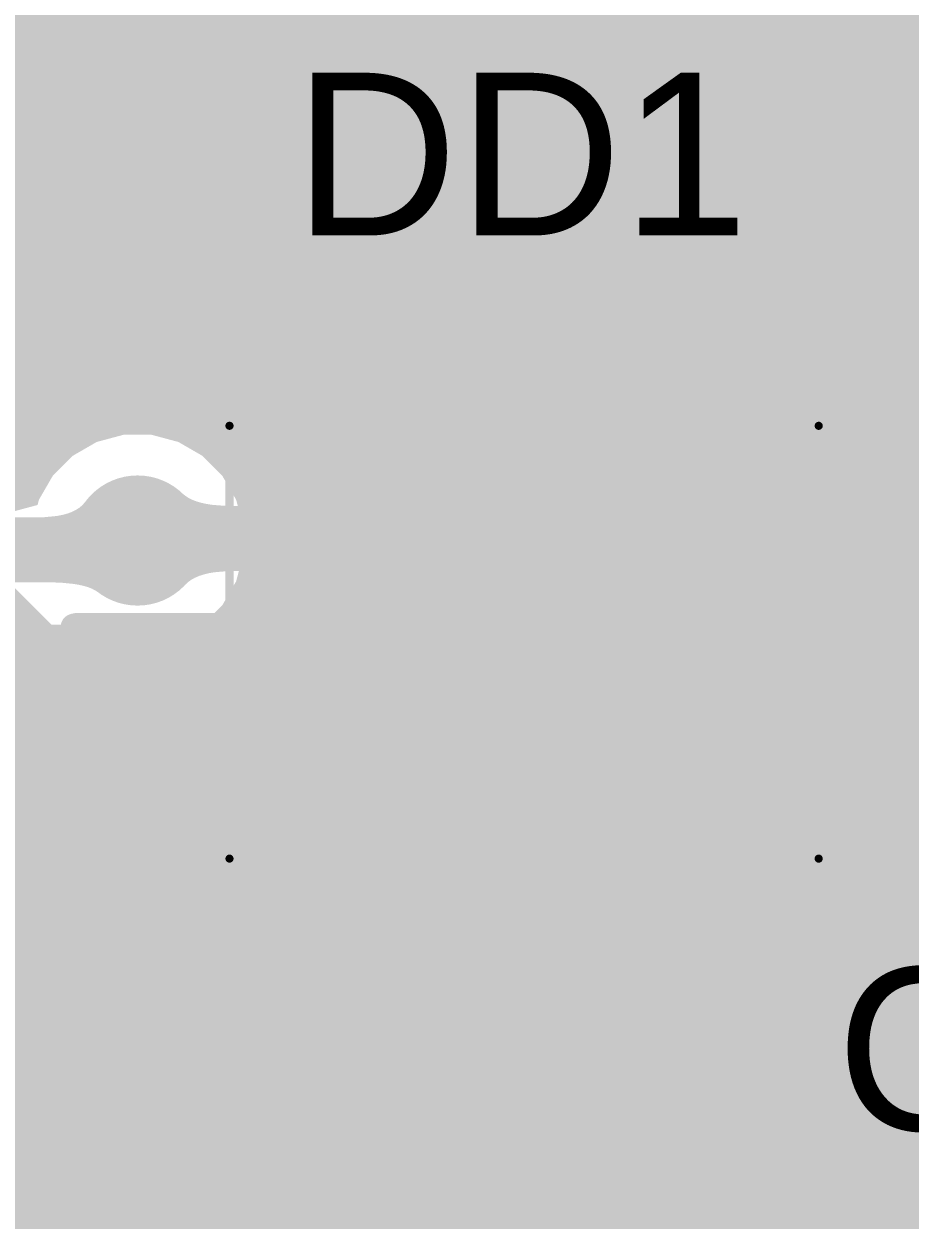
# Model space of a CAD drawing. Header units: inches. Extents: x -27.1 to 26.6, y -26.6 to 26.6.
# Drawn here: x 11.93 to 17.37, y -8.05 to -0.7 of the extents above; entities that cross this region are included whole.
import ezdxf

# ---------------------------------------------------------------- set-up
doc = ezdxf.new("R2010")
doc.units = ezdxf.units.IN
for name, color, linetype in [('Assembly Notes', 76, 'Continuous'), ('Bottom 3D Body', 56, 'Continuous'), ('Bottom Courtyard', 56, 'Continuous'), ('Bottom Layer', 5, 'Continuous'), ('Bottom Overlay', 54, 'Continuous'), ('Mechanical 13', 56, 'Continuous'), ('Mechanical 15', 56, 'Continuous'), ('Mechanical 4', 56, 'Continuous'), ('Top Layer', 1, 'Continuous'), ('Top Overlay', 2, 'Continuous'), ('Top Paste', 8, 'Continuous'), ('Top Solder', 216, 'Continuous'), ('Via Holes', 16, 'Continuous')]:
    doc.layers.add(name, color=color, linetype=linetype)
doc.styles.add('Arial', font='', dxfattribs={"height": 0.2})
doc.styles.add('GOST type B', font='', dxfattribs={"height": 0.2})
doc.styles.get('Arial').set_extended_font_data('Arial')
doc.styles.get('GOST type B').set_extended_font_data('GOST type B')

# ---------------------------------------------------------------- blocks, each defined once
blk = doc.blocks.new('42_103________B_6')
at = {"layer": 'Bottom 3D Body'}
blk.add_lwpolyline([(21.25, 0, 0.15, 0.15, 1), (-21.25, 0, 0.15, 0.15, 1)], format="xyseb", close=True, dxfattribs=at)
at = {"layer": 'Bottom Courtyard'}
blk.add_lwpolyline([(21.25, 0, 0.2, 0.2, 1), (-21.25, 0, 0.2, 0.2, 1)], format="xyseb", close=True, dxfattribs=at)
at = {"layer": 'Bottom Overlay'}
blk.add_lwpolyline([(19.259, -8.9806, 0.2, 0.2, -2.037316), (3.8452, 20.8992, 0.2, 0.2, 0)], format="xyseb", dxfattribs=at)
blk = doc.blocks.new('0603R_13')
at = {"layer": 'Top Layer'}
for points in [[(-1.05, -0.475), (-1.05, 0.475), (-0.25, 0.475), (-0.25, -0.475)], [(0.25, -0.475), (0.25, 0.475), (1.05, 0.475), (1.05, -0.475)]]:
    blk.add_hatch(color=1, dxfattribs=at).paths.add_polyline_path(points)
at = {"layer": 'Top Paste'}
for points in [[(-1.05, -0.475), (-1.05, 0.475), (-0.25, 0.475), (-0.25, -0.475)], [(0.25, -0.475), (0.25, 0.475), (1.05, 0.475), (1.05, -0.475)]]:
    blk.add_hatch(color=8, dxfattribs=at).paths.add_polyline_path(points)
at = {"layer": 'Top Solder'}
for points in [[(-1.1516, -0.5766), (-1.1516, 0.5766), (-0.1484, 0.5766), (-0.1484, -0.5766)], [(0.1484, -0.5766), (0.1484, 0.5766), (1.1516, 0.5766), (1.1516, -0.5766)]]:
    blk.add_hatch(color=216, dxfattribs=at).paths.add_polyline_path(points)
at = {"layer": 'Assembly Notes'}
for points in [[(-0.85, -0.475, 0.25, 0.25, 0), (-0.85, 0.475, 0.25, 0.25, 0)], [(0.85, 0.475, 0.25, 0.25, 0), (-0.85, 0.475, 0.25, 0.25, 0)], [(0.85, -0.475, 0.25, 0.25, 0), (0.85, 0.475, 0.25, 0.25, 0)], [(0.85, -0.475, 0.25, 0.25, 0), (-0.85, -0.475, 0.25, 0.25, 0)]]:
    blk.add_lwpolyline(points, format="xyseb", dxfattribs=at)
for points in [[(-0.9125, 0.475, 0.125, 0.125, 1), (-0.7875, 0.475, 0.125, 0.125, 1)], [(-0.9125, 0.475, 0.125, 0.125, 1), (-0.7875, 0.475, 0.125, 0.125, 1)], [(0.7875, 0.475, 0.125, 0.125, 1), (0.9125, 0.475, 0.125, 0.125, 1)], [(0.7875, 0.475, 0.125, 0.125, 1), (0.9125, 0.475, 0.125, 0.125, 1)], [(-0.9125, -0.475, 0.125, 0.125, 1), (-0.7875, -0.475, 0.125, 0.125, 1)], [(-0.9125, -0.475, 0.125, 0.125, 1), (-0.7875, -0.475, 0.125, 0.125, 1)], [(0.7875, -0.475, 0.125, 0.125, 1), (0.9125, -0.475, 0.125, 0.125, 1)], [(0.7875, -0.475, 0.125, 0.125, 1), (0.9125, -0.475, 0.125, 0.125, 1)]]:
    blk.add_lwpolyline(points, format="xyseb", close=True, dxfattribs=at)
at = {"layer": 'Top Overlay'}
for points in [[(-1.3, -0.75, 0.2, 0.2, 0), (-1.3, 0.75, 0.2, 0.2, 0)], [(1.3, 0.75, 0.2, 0.2, 0), (-1.3, 0.75, 0.2, 0.2, 0)], [(1.3, -0.75, 0.2, 0.2, 0), (1.3, 0.75, 0.2, 0.2, 0)], [(1.3, -0.75, 0.2, 0.2, 0), (-1.3, -0.75, 0.2, 0.2, 0)]]:
    blk.add_lwpolyline(points, format="xyseb", dxfattribs=at)
for points in [[(-1.35, 0.75, 0.1, 0.1, 1), (-1.25, 0.75, 0.1, 0.1, 1)], [(-1.35, 0.75, 0.1, 0.1, 1), (-1.25, 0.75, 0.1, 0.1, 1)], [(1.25, 0.75, 0.1, 0.1, 1), (1.35, 0.75, 0.1, 0.1, 1)], [(1.25, 0.75, 0.1, 0.1, 1), (1.35, 0.75, 0.1, 0.1, 1)], [(-1.35, -0.75, 0.1, 0.1, 1), (-1.25, -0.75, 0.1, 0.1, 1)], [(-1.35, -0.75, 0.1, 0.1, 1), (-1.25, -0.75, 0.1, 0.1, 1)], [(1.25, -0.75, 0.1, 0.1, 1), (1.35, -0.75, 0.1, 0.1, 1)], [(1.25, -0.75, 0.1, 0.1, 1), (1.35, -0.75, 0.1, 0.1, 1)]]:
    blk.add_lwpolyline(points, format="xyseb", close=True, dxfattribs=at)
at = {"layer": 'Assembly Notes', "style": 'GOST type B'}
blk.add_text('R2', height=2.15, dxfattribs=at).set_placement((-2.4, 1.4))
blk = doc.blocks.new('SC_70_5_18')
at = {"layer": 'Top Layer'}
h = blk.add_hatch(color=1, dxfattribs=at)
edge = h.paths.add_edge_path()
edge.add_arc((-1.505, 0.8), 0.05, 90, 180)
edge.add_line((-1.555, 0.8), (-1.555, 0.5))
edge.add_arc((-1.505, 0.5), 0.05, 180, 270)
edge.add_line((-1.505, 0.45), (-0.415, 0.45))
edge.add_arc((-0.415, 0.5), 0.05, 270, 360)
edge.add_line((-0.365, 0.5), (-0.365, 0.8))
edge.add_arc((-0.415, 0.8), 0.05, 0, 90)
edge.add_line((-0.415, 0.85), (-1.505, 0.85))
h = blk.add_hatch(color=1, dxfattribs=at)
edge = h.paths.add_edge_path()
edge.add_arc((0.415, 0.8), 0.05, 90, 180)
edge.add_line((0.365, 0.8), (0.365, 0.5))
edge.add_arc((0.415, 0.5), 0.05, 180, 270)
edge.add_line((0.415, 0.45), (1.505, 0.45))
edge.add_arc((1.505, 0.5), 0.05, 270, 360)
edge.add_line((1.555, 0.5), (1.555, 0.8))
edge.add_arc((1.505, 0.8), 0.05, 0, 90)
edge.add_line((1.505, 0.85), (0.415, 0.85))
h = blk.add_hatch(color=1, dxfattribs=at)
edge = h.paths.add_edge_path()
edge.add_arc((-1.505, 0.15), 0.05, 90, 180)
edge.add_line((-1.555, 0.15), (-1.555, -0.15))
edge.add_arc((-1.505, -0.15), 0.05, 180, 270)
edge.add_line((-1.505, -0.2), (-0.415, -0.2))
edge.add_arc((-0.415, -0.15), 0.05, 270, 360)
edge.add_line((-0.365, -0.15), (-0.365, 0.15))
edge.add_arc((-0.415, 0.15), 0.05, 0, 90)
edge.add_line((-0.415, 0.2), (-1.505, 0.2))
h = blk.add_hatch(color=1, dxfattribs=at)
edge = h.paths.add_edge_path()
edge.add_arc((-1.505, -0.5), 0.05, 90, 180)
edge.add_line((-1.555, -0.5), (-1.555, -0.8))
edge.add_arc((-1.505, -0.8), 0.05, 180, 270)
edge.add_line((-1.505, -0.85), (-0.415, -0.85))
edge.add_arc((-0.415, -0.8), 0.05, 270, 360)
edge.add_line((-0.365, -0.8), (-0.365, -0.5))
edge.add_arc((-0.415, -0.5), 0.05, 0, 90)
edge.add_line((-0.415, -0.45), (-1.505, -0.45))
h = blk.add_hatch(color=1, dxfattribs=at)
edge = h.paths.add_edge_path()
edge.add_arc((0.415, -0.5), 0.05, 90, 180)
edge.add_line((0.365, -0.5), (0.365, -0.8))
edge.add_arc((0.415, -0.8), 0.05, 180, 270)
edge.add_line((0.415, -0.85), (1.505, -0.85))
edge.add_arc((1.505, -0.8), 0.05, 270, 360)
edge.add_line((1.555, -0.8), (1.555, -0.5))
edge.add_arc((1.505, -0.5), 0.05, 0, 90)
edge.add_line((1.505, -0.45), (0.415, -0.45))
at = {"layer": 'Top Paste'}
h = blk.add_hatch(color=8, dxfattribs=at)
edge = h.paths.add_edge_path()
edge.add_arc((-1.505, 0.8), 0.05, 90, 180)
edge.add_line((-1.555, 0.8), (-1.555, 0.5))
edge.add_arc((-1.505, 0.5), 0.05, 180, 270)
edge.add_line((-1.505, 0.45), (-0.415, 0.45))
edge.add_arc((-0.415, 0.5), 0.05, 270, 360)
edge.add_line((-0.365, 0.5), (-0.365, 0.8))
edge.add_arc((-0.415, 0.8), 0.05, 0, 90)
edge.add_line((-0.415, 0.85), (-1.505, 0.85))
h = blk.add_hatch(color=8, dxfattribs=at)
edge = h.paths.add_edge_path()
edge.add_arc((0.415, 0.8), 0.05, 90, 180)
edge.add_line((0.365, 0.8), (0.365, 0.5))
edge.add_arc((0.415, 0.5), 0.05, 180, 270)
edge.add_line((0.415, 0.45), (1.505, 0.45))
edge.add_arc((1.505, 0.5), 0.05, 270, 360)
edge.add_line((1.555, 0.5), (1.555, 0.8))
edge.add_arc((1.505, 0.8), 0.05, 0, 90)
edge.add_line((1.505, 0.85), (0.415, 0.85))
h = blk.add_hatch(color=8, dxfattribs=at)
edge = h.paths.add_edge_path()
edge.add_arc((-1.505, 0.15), 0.05, 90, 180)
edge.add_line((-1.555, 0.15), (-1.555, -0.15))
edge.add_arc((-1.505, -0.15), 0.05, 180, 270)
edge.add_line((-1.505, -0.2), (-0.415, -0.2))
edge.add_arc((-0.415, -0.15), 0.05, 270, 360)
edge.add_line((-0.365, -0.15), (-0.365, 0.15))
edge.add_arc((-0.415, 0.15), 0.05, 0, 90)
edge.add_line((-0.415, 0.2), (-1.505, 0.2))
h = blk.add_hatch(color=8, dxfattribs=at)
edge = h.paths.add_edge_path()
edge.add_arc((-1.505, -0.5), 0.05, 90, 180)
edge.add_line((-1.555, -0.5), (-1.555, -0.8))
edge.add_arc((-1.505, -0.8), 0.05, 180, 270)
edge.add_line((-1.505, -0.85), (-0.415, -0.85))
edge.add_arc((-0.415, -0.8), 0.05, 270, 360)
edge.add_line((-0.365, -0.8), (-0.365, -0.5))
edge.add_arc((-0.415, -0.5), 0.05, 0, 90)
edge.add_line((-0.415, -0.45), (-1.505, -0.45))
h = blk.add_hatch(color=8, dxfattribs=at)
edge = h.paths.add_edge_path()
edge.add_arc((0.415, -0.5), 0.05, 90, 180)
edge.add_line((0.365, -0.5), (0.365, -0.8))
edge.add_arc((0.415, -0.8), 0.05, 180, 270)
edge.add_line((0.415, -0.85), (1.505, -0.85))
edge.add_arc((1.505, -0.8), 0.05, 270, 360)
edge.add_line((1.555, -0.8), (1.555, -0.5))
edge.add_arc((1.505, -0.5), 0.05, 0, 90)
edge.add_line((1.505, -0.45), (0.415, -0.45))
at = {"layer": 'Mechanical 13'}
for points in [[(0.625, 1, 0.127, 0.127, 0), (-0.625, 1, 0.127, 0.127, 0)], [(-0.625, 1, 0.127, 0.127, 0), (-0.625, -1, 0.127, 0.127, 0)], [(0.625, 1, 0.127, 0.127, 0), (0.625, -1, 0.127, 0.127, 0)], [(0.625, -1, 0.127, 0.127, 0), (-0.625, -1, 0.127, 0.127, 0)]]:
    blk.add_lwpolyline(points, format="xyseb", dxfattribs=at)
for points in [[(-0.6568, 1, 0.0635, 0.0635, 1), (-0.5933, 1, 0.0635, 0.0635, 1)], [(-0.6568, 1, 0.0635, 0.0635, 1), (-0.5933, 1, 0.0635, 0.0635, 1)], [(0.5933, 1, 0.0635, 0.0635, 1), (0.6568, 1, 0.0635, 0.0635, 1)], [(0.5933, 1, 0.0635, 0.0635, 1), (0.6568, 1, 0.0635, 0.0635, 1)], [(-2, 0.65, 0.2, 0.2, 1), (-2.2, 0.65, 0.2, 0.2, 1)], [(-2.25, 0.65, 0.1, 0.1, 1), (-2.15, 0.65, 0.1, 0.1, 1)], [(-2.05, 0.65, 0.1, 0.1, 1), (-1.95, 0.65, 0.1, 0.1, 1)], [(-0.6568, -1, 0.0635, 0.0635, 1), (-0.5933, -1, 0.0635, 0.0635, 1)], [(-0.6568, -1, 0.0635, 0.0635, 1), (-0.5933, -1, 0.0635, 0.0635, 1)], [(0.5933, -1, 0.0635, 0.0635, 1), (0.6568, -1, 0.0635, 0.0635, 1)], [(0.5933, -1, 0.0635, 0.0635, 1), (0.6568, -1, 0.0635, 0.0635, 1)]]:
    blk.add_lwpolyline(points, format="xyseb", close=True, dxfattribs=at)
at = {"layer": 'Mechanical 15'}
for points in [[(1.81, 1.33, 0.05, 0.05, 0), (-1.81, 1.33, 0.05, 0.05, 0)], [(-1.81, 1.33, 0.05, 0.05, 0), (-1.81, -1.33, 0.05, 0.05, 0)], [(1.81, 1.33, 0.05, 0.05, 0), (1.81, -1.33, 0.05, 0.05, 0)], [(1.81, -1.33, 0.05, 0.05, 0), (-1.81, -1.33, 0.05, 0.05, 0)]]:
    blk.add_lwpolyline(points, format="xyseb", dxfattribs=at)
for points in [[(-1.8225, 1.33, 0.025, 0.025, 1), (-1.7975, 1.33, 0.025, 0.025, 1)], [(-1.8225, 1.33, 0.025, 0.025, 1), (-1.7975, 1.33, 0.025, 0.025, 1)], [(1.7975, 1.33, 0.025, 0.025, 1), (1.8225, 1.33, 0.025, 0.025, 1)], [(1.7975, 1.33, 0.025, 0.025, 1), (1.8225, 1.33, 0.025, 0.025, 1)], [(-1.8225, -1.33, 0.025, 0.025, 1), (-1.7975, -1.33, 0.025, 0.025, 1)], [(-1.8225, -1.33, 0.025, 0.025, 1), (-1.7975, -1.33, 0.025, 0.025, 1)], [(1.7975, -1.33, 0.025, 0.025, 1), (1.8225, -1.33, 0.025, 0.025, 1)], [(1.7975, -1.33, 0.025, 0.025, 1), (1.8225, -1.33, 0.025, 0.025, 1)]]:
    blk.add_lwpolyline(points, format="xyseb", close=True, dxfattribs=at)
at = {"layer": 'Top Overlay'}
for points in [[(0.625, 1.17, 0.15, 0.15, 0), (-0.625, 1.17, 0.15, 0.15, 0)], [(0.625, -1.17, 0.15, 0.15, 0), (-0.625, -1.17, 0.15, 0.15, 0)]]:
    blk.add_lwpolyline(points, format="xyseb", dxfattribs=at)
for points in [[(-0.6625, 1.17, 0.075, 0.075, 1), (-0.5875, 1.17, 0.075, 0.075, 1)], [(0.5875, 1.17, 0.075, 0.075, 1), (0.6625, 1.17, 0.075, 0.075, 1)], [(-2, 0.65, 0.2, 0.2, 1), (-2.2, 0.65, 0.2, 0.2, 1)], [(-2.25, 0.65, 0.1, 0.1, 1), (-2.15, 0.65, 0.1, 0.1, 1)], [(-2.05, 0.65, 0.1, 0.1, 1), (-1.95, 0.65, 0.1, 0.1, 1)], [(-0.6625, -1.17, 0.075, 0.075, 1), (-0.5875, -1.17, 0.075, 0.075, 1)], [(0.5875, -1.17, 0.075, 0.075, 1), (0.6625, -1.17, 0.075, 0.075, 1)]]:
    blk.add_lwpolyline(points, format="xyseb", close=True, dxfattribs=at)
blk = doc.blocks.new('0603C_21')
at = {"layer": 'Top Layer'}
for points in [[(-1.25, -0.525), (-1.25, 0.525), (-0.35, 0.525), (-0.35, -0.525)], [(0.35, -0.525), (0.35, 0.525), (1.25, 0.525), (1.25, -0.525)]]:
    blk.add_hatch(color=1, dxfattribs=at).paths.add_polyline_path(points)
at = {"layer": 'Top Paste'}
for points in [[(-1.25, -0.525), (-1.25, 0.525), (-0.35, 0.525), (-0.35, -0.525)], [(0.35, -0.525), (0.35, 0.525), (1.25, 0.525), (1.25, -0.525)]]:
    blk.add_hatch(color=8, dxfattribs=at).paths.add_polyline_path(points)
at = {"layer": 'Top Solder'}
for points in [[(-1.3516, -0.6266), (-1.3516, 0.6266), (-0.2484, 0.6266), (-0.2484, -0.6266)], [(0.2484, -0.6266), (0.2484, 0.6266), (1.3516, 0.6266), (1.3516, -0.6266)]]:
    blk.add_hatch(color=216, dxfattribs=at).paths.add_polyline_path(points)
at = {"layer": 'Top Overlay'}
for points in [[(1.5, 0.775, 0.2, 0.2, 0), (-1.5, 0.775, 0.2, 0.2, 0)], [(-1.5, 0.775, 0.2, 0.2, 0), (-1.5, -0.775, 0.2, 0.2, 0)], [(1.5, 0.775, 0.2, 0.2, 0), (1.5, -0.775, 0.2, 0.2, 0)], [(1.5, -0.775, 0.2, 0.2, 0), (-1.5, -0.775, 0.2, 0.2, 0)]]:
    blk.add_lwpolyline(points, format="xyseb", dxfattribs=at)
for points in [[(-1.55, 0.775, 0.1, 0.1, 1), (-1.45, 0.775, 0.1, 0.1, 1)], [(-1.55, 0.775, 0.1, 0.1, 1), (-1.45, 0.775, 0.1, 0.1, 1)], [(1.45, 0.775, 0.1, 0.1, 1), (1.55, 0.775, 0.1, 0.1, 1)], [(1.45, 0.775, 0.1, 0.1, 1), (1.55, 0.775, 0.1, 0.1, 1)], [(-1.55, -0.775, 0.1, 0.1, 1), (-1.45, -0.775, 0.1, 0.1, 1)], [(-1.55, -0.775, 0.1, 0.1, 1), (-1.45, -0.775, 0.1, 0.1, 1)], [(1.45, -0.775, 0.1, 0.1, 1), (1.55, -0.775, 0.1, 0.1, 1)], [(1.45, -0.775, 0.1, 0.1, 1), (1.55, -0.775, 0.1, 0.1, 1)]]:
    blk.add_lwpolyline(points, format="xyseb", close=True, dxfattribs=at)

msp = doc.modelspace()

# ---------------------------------------------------------------- hatches: boundary and pattern name
at = {"layer": 'Bottom Layer'}
h = msp.add_hatch(color=5, dxfattribs=at)
h.paths.add_polyline_path([(15.5032, 21.4903), (15.5933, 21.4266), (16.224, 20.9676), (17.4292, 19.977), (18.5741, 18.9172), (19.6547, 17.7919), (20.6672, 16.6049), (21.6082, 15.3605), (22.4743, 14.0629), (23.2626, 12.7165), (23.9703, 11.3262), (24.595, 9.8966), (25.1345, 8.4327), (25.587, 6.9397), (25.9509, 5.4226), (26.2249, 3.8867), (26.4081, 2.3374), (26.4998, 0.7799), (26.4998, -0.0001), (26.4998, -0.7296), (26.4196, -2.1864), (26.2593, -3.6365), (26.0195, -5.0756), (25.7009, -6.4994), (25.3045, -7.9034), (24.8314, -9.2836), (24.2831, -10.6356), (23.6612, -11.9554), (22.9677, -13.2389), (22.2046, -14.4824), (21.3743, -15.6821), (20.4792, -16.8342), (19.5221, -17.9353), (18.5059, -18.9821), (17.4336, -19.9714), (16.3085, -20.9003), (15.134, -21.7658), (13.9136, -22.5654), (12.6512, -23.2966), (11.3504, -23.9573), (10.0152, -24.5455), (8.6497, -25.0592), (7.258, -25.4971), (6.5512, -25.6774), (6.4694, -25.6992), (6.3001, -25.7046), (6.1341, -25.6714), (5.9799, -25.6014), (5.8456, -25.4983), (5.7383, -25.3673), (5.6634, -25.2154), (5.625, -25.0505), (5.625, -24.9659), (5.625, -24.9658), (5.625, -20.7632), (5.625, -20.5662), (5.6636, -20.174), (5.7405, -19.7875), (5.8549, -19.4105), (6.0057, -19.0464), (6.1914, -18.6989), (6.4103, -18.3712), (6.6603, -18.0666), (6.7996, -17.9273), (6.7996, -17.9273), (7.8024, -16.9246), (7.9368, -16.7762), (8.1591, -16.4437), (8.3121, -16.0741), (8.3902, -15.6818), (8.4, -15.4818), (8.4, -15.4818), (8.4, -14.5225), (8.3899, -14.316), (8.3093, -13.911), (8.1513, -13.5295), (7.9219, -13.1862), (7.7831, -13.0331), (7.7831, -13.0331), (6.5993, -11.8493), (6.4837, -11.7337), (6.2764, -11.4811), (6.0948, -11.2093), (5.9407, -10.9211), (5.8157, -10.6192), (5.7208, -10.3064), (5.657, -9.9858), (5.625, -9.6606), (5.625, -9.4972), (5.625, -9.4972), (5.625, 8.775), (5.6255, 8.9595), (5.6586, 9.3269), (5.7233, 9.6902), (5.8194, 10.0464), (5.9459, 10.393), (6.102, 10.7273), (6.2866, 11.0467), (6.4981, 11.349), (6.6166, 11.4904), (6.6166, 11.4904), (14.8066, 21.3234), (14.8772, 21.4081), (15.0704, 21.5145), (15.2891, 21.5432)])
h.paths.add_polyline_path([(23.1646, 2.52), (22.8354, 2.52), (22.5175, 2.4348), (22.2325, 2.2702), (21.9998, 2.0375), (21.8352, 1.7525), (21.75, 1.4346), (21.75, 1.1054), (21.8352, 0.7875), (21.9998, 0.5025), (22.2325, 0.2698), (22.5175, 0.1052), (22.8354, 0.02), (23.1646, 0.02), (23.4825, 0.1052), (23.7675, 0.2698), (24.0002, 0.5025), (24.1648, 0.7875), (24.25, 1.1054), (24.25, 1.4346), (24.1648, 1.7525), (24.0002, 2.0375), (23.7675, 2.2702), (23.4825, 2.4348)], flags=0)
h.paths.add_polyline_path([(12.7106, -3.225), (12.5394, -3.225), (12.3741, -3.2693), (12.2259, -3.3549), (12.1137, -3.4671), (12.1065, -3.4691), (12.0941, -3.4715), (12.0724, -3.4736), (11.6426, -3.4736), (11.467, -3.5085), (11.3182, -3.608), (10.8113, -4.1148), (10.8034, -4.1212), (10.7873, -4.1328), (10.7747, -4.1407), (10.7662, -4.1452), (10.7656, -4.1455), (10.7639, -4.1456), (10.7469, -4.15), (10.6894, -4.15), (10.5241, -4.1943), (10.3759, -4.2799), (10.2549, -4.4009), (10.1693, -4.5491), (10.125, -4.7144), (10.125, -4.8856), (10.1693, -5.0509), (10.2549, -5.1991), (10.3759, -5.3201), (10.5241, -5.4057), (10.6894, -5.45), (10.8606, -5.45), (11.0259, -5.4057), (11.1741, -5.3201), (11.2951, -5.1991), (11.3807, -5.0509), (11.425, -4.8856), (11.425, -4.8281), (11.4294, -4.8111), (11.4295, -4.8094), (11.4298, -4.8088), (11.4343, -4.8003), (11.4422, -4.7877), (11.452, -4.7741), (11.4644, -4.7594), (11.8326, -4.3912), (12.1646, -4.3912), (12.2006, -4.3948), (12.2165, -4.3976), (12.23, -4.4007), (12.238, -4.4031), (12.2415, -4.4054), (12.2494, -4.4087), (12.3741, -4.4807), (12.5394, -4.525), (12.7106, -4.525), (12.8759, -4.4807), (13.0241, -4.3951), (13.1451, -4.2741), (13.2307, -4.1259), (13.275, -3.9606), (13.275, -3.7894), (13.2307, -3.6241), (13.1451, -3.4759), (13.0241, -3.3549), (12.8759, -3.2693)], flags=0)
h.paths.add_polyline_path([(21.2159, -7.962), (20.4976, -9.9353), (22.471, -10.6536), (23.1892, -8.6802)], flags=0)
h = msp.add_hatch(color=5, dxfattribs=at)
edge = h.paths.add_edge_path()
edge.add_arc((16.5, -3), 0.4, 0, 360)
h = msp.add_hatch(color=5, dxfattribs=at)
edge = h.paths.add_edge_path()
edge.add_arc((12.625, -3.875), 0.4, 0, 360)
msp.add_hatch(color=5, dxfattribs=at).paths.add_polyline_path([(12.0113, -3.7324), (12.0542, -3.7315), (12.1309, -3.724), (12.1646, -3.7174), (12.1952, -3.709), (12.2228, -3.6987), (12.2472, -3.6866), (12.2686, -3.6726), (12.2869, -3.6567), (12.3021, -3.6389), (12.3825, -4.1931), (12.3651, -4.1816), (12.3449, -4.1712), (12.3217, -4.1621), (12.2957, -4.1543), (12.2668, -4.1476), (12.235, -4.1421), (12.1627, -4.1348), (12.1222, -4.133), (12.0788, -4.1324)])
h = msp.add_hatch(color=5, dxfattribs=at)
edge = h.paths.add_edge_path()
edge.add_arc((15.1478, -5.7466), 0.4, 0, 360)
h = msp.add_hatch(color=5, dxfattribs=at)
edge = h.paths.add_edge_path()
edge.add_arc((16.0866, -5.7724), 0.4, 0, 360)
at = {"layer": 'Top Layer'}
h = msp.add_hatch(color=1, dxfattribs=at)
h.paths.add_polyline_path([(15.5036, 21.4902), (15.5936, 21.4264), (15.5936, 21.4264), (16.2243, 20.9674), (17.4295, 19.9767), (18.5744, 18.9169), (19.6549, 17.7916), (20.6674, 16.6047), (21.6083, 15.3603), (22.4744, 14.0627), (23.2627, 12.7164), (23.9704, 11.326), (24.595, 9.8964), (25.1346, 8.4326), (25.587, 6.9396), (25.9509, 5.4225), (26.2249, 3.8866), (26.4081, 2.3373), (26.4998, 0.7799), (26.4998, -0.0001), (26.4998, -0.0001), (26.4998, -0.7298), (26.4195, -2.1869), (26.2592, -3.6374), (26.0193, -5.0769), (25.7005, -6.501), (25.3039, -7.9054), (24.8305, -9.2859), (24.2819, -10.6382), (23.6598, -11.9583), (22.9659, -13.2421), (22.2024, -14.4858), (21.3717, -15.6857), (20.4761, -16.8379), (19.5185, -17.9392), (18.5018, -18.9861), (17.429, -19.9754), (16.3034, -20.9042), (15.1284, -21.7697), (13.9075, -22.5692), (12.6445, -23.3003), (11.3432, -23.9608), (10.0075, -24.5486), (8.6414, -25.0621), (7.2492, -25.4996), (6.5421, -25.6798), (6.4607, -25.7005), (6.2926, -25.7042), (6.1281, -25.6699), (5.9755, -25.5993), (5.8428, -25.4962), (5.7368, -25.3657), (5.6629, -25.2148), (5.625, -25.051), (5.625, -24.967), (5.625, -20.7571), (5.625, -20.5608), (5.6635, -20.1701), (5.7401, -19.785), (5.854, -19.4093), (6.0043, -19.0466), (6.1894, -18.7004), (6.4075, -18.3739), (6.6565, -18.0705), (6.7953, -17.9317), (6.7954, -17.9316), (7.7804, -16.9466), (7.9198, -16.7928), (8.1502, -16.448), (8.3089, -16.0648), (8.3898, -15.6581), (8.3999, -15.4508), (8.4, -15.4507), (8.4, -14.5371), (8.3897, -14.3272), (8.3078, -13.9154), (8.1471, -13.5275), (7.9138, -13.1785), (7.7727, -13.0228), (7.7727, -13.0227), (7.7727, -13.0227), (6.4423, -11.6923), (6.245, -11.4519), (6.0722, -11.1932), (5.9255, -10.9189), (5.8065, -10.6315), (5.7162, -10.3338), (5.6555, -10.0287), (5.625, -9.7192), (5.625, -9.5636), (5.625, 8.775), (5.6255, 8.9595), (5.6586, 9.3269), (5.7234, 9.6901), (5.8194, 10.0464), (5.9459, 10.3929), (6.1021, 10.7272), (6.2866, 11.0467), (6.4981, 11.349), (6.6166, 11.4904), (6.6166, 11.4904), (14.8068, 21.3237), (14.8774, 21.4084), (15.0707, 21.5148), (15.2895, 21.5434)])
h.paths.add_polyline_path([(8.65, 8.375), (6, 8.375), (6, 4.625), (6.7903, 4.625), (6.7929, 4.6187), (6.8031, 4.5807), (6.8119, 4.5271), (6.8152, 4.4898), (6.8152, 4.25), (6.854, 4.0549), (6.9645, 3.8895), (8.1902, 2.6638), (8.1902, 2.1436), (8.1884, 2.1174), (8.1808, 2.0601), (8.1734, 2.025), (8, 2.025), (8, 1.7812), (7.9982, 1.772), (8, 1.7627), (8, 0.7373), (7.9982, 0.728), (8, 0.7188), (8, 0.475), (8.1734, 0.475), (8.18, 0.444), (8.1902, 0.3403), (8.1902, -1.35), (8.229, -1.5451), (8.3395, -1.7105), (10.5968, -3.9678), (10.537, -4.1908), (10.5241, -4.1943), (10.3759, -4.2799), (10.2549, -4.4009), (10.1693, -4.5491), (10.125, -4.7144), (10.125, -4.8856), (10.1557, -5), (10.1323, -5.0445), (10.025, -5.2), (10.025, -5.2), (10.025, -5.2), (10.025, -6.3), (10.025, -6.5), (10.025, -6.7), (10.025, -7.0407), (10.0233, -7.048), (10.025, -7.0584), (10.025, -7.2001), (10.0048, -7.2289), (9.9057, -7.3454), (9.1555, -8.0957), (8.4086, -8.0957), (8.3812, -8.0933), (8.3407, -8.0868), (8.3379, -8.0861), (8.329, -8.0411), (8.2488, -7.9212), (8.1289, -7.841), (7.9875, -7.8129), (7.1125, -7.8129), (6.9711, -7.841), (6.8512, -7.9212), (6.771, -8.0411), (6.7429, -8.1825), (6.7429, -8.8575), (6.771, -8.9989), (6.8512, -9.1188), (6.9711, -9.199), (7.1125, -9.2271), (7.9875, -9.2271), (8.1289, -9.199), (8.1899, -9.1582), (8.1951, -9.1564), (8.2028, -9.1496), (8.2488, -9.1188), (8.2654, -9.0941), (8.2695, -9.0904), (8.2864, -9.0682), (8.2948, -9.0595), (8.3049, -9.0514), (8.3177, -9.0433), (8.3345, -9.0351), (8.3562, -9.0273), (8.3833, -9.0202), (8.4161, -9.0146), (8.4293, -9.0133), (9.3455, -9.0133), (9.5211, -8.9784), (9.6699, -8.8789), (10.5142, -8.0347), (10.6664, -7.9008), (10.7346, -7.849), (10.7923, -7.811), (10.8129, -7.8), (10.8967, -7.8), (10.9013, -7.8012), (10.911, -7.8), (11.475, -7.8), (11.475, -6.7), (11.475, -6.5), (11.475, -6.3), (11.475, -5.2), (11.475, -5.2), (11.4636, -5.1717), (11.4817, -5.1355), (11.7249, -5.0959), (12.1395, -5.5105), (12.3049, -5.621), (12.5, -5.6598), (13.6802, -5.6598), (13.6869, -5.7006), (13.6902, -5.7382), (13.6902, -6.1064), (13.6884, -6.1326), (13.6809, -6.1899), (13.6734, -6.225), (13.5, -6.225), (13.5, -6.4688), (13.4982, -6.478), (13.5, -6.4873), (13.5, -7.775), (13.9002, -7.775), (13.929, -7.9201), (14.0395, -8.0855), (14.756, -8.802), (14.8402, -8.8926), (14.8997, -8.967), (14.9449, -9.032), (14.95, -9.0409), (14.95, -9.2259), (14.9482, -9.2352), (14.95, -9.2444), (14.95, -9.725), (16.05, -9.725), (16.25, -9.725), (16.45, -9.725), (17.55, -9.725), (17.55, -9.4667), (17.5838, -9.4611), (17.6096, -9.4588), (18.21, -9.4588), (18.3833, -9.6322), (18.5322, -9.7317), (18.7078, -9.7666), (20.3847, -9.7666), (20.4994, -9.9304), (20.4976, -9.9353), (22.471, -10.6536), (23.1892, -8.6802), (21.2159, -7.962), (20.9057, -8.8143), (20.9036, -8.8158), (20.8895, -8.8227), (20.8653, -8.8312), (20.8307, -8.8396), (20.7859, -8.8466), (20.7576, -8.849), (18.8978, -8.849), (18.7244, -8.6756), (18.5756, -8.5761), (18.4, -8.5412), (17.7433, -8.5412), (17.5518, -8.5268), (17.55, -8.5178), (17.55, -8.275), (17.5159, -8.275), (17.5138, -8.2452), (17.5138, -4.7722), (17.4789, -4.5966), (17.3794, -4.4478), (17.1072, -4.1756), (16.9584, -4.0761), (16.7828, -4.0412), (15.96, -4.0412), (15.9452, -4.0441), (15.415, -4.0441), (15.2979, -4.0674), (15.1987, -4.1337), (15.1324, -4.2329), (15.1091, -4.35), (15.1091, -4.65), (15.1324, -4.7671), (15.1987, -4.8663), (15.2979, -4.9326), (15.415, -4.9559), (15.9452, -4.9559), (15.96, -4.9588), (16.5928, -4.9588), (16.5962, -4.9622), (16.5962, -8.0783), (16.421, -8.275), (16.25, -8.275), (15.9195, -8.275), (15.9102, -8.2732), (15.9009, -8.275), (15.7159, -8.275), (15.707, -8.2699), (15.6449, -8.2267), (15.5003, -8.1044), (14.9098, -7.5138), (14.9098, -7.2), (14.9, -7.1507), (14.9, -6.4873), (14.9018, -6.478), (14.9, -6.4688), (14.9, -6.225), (14.7266, -6.225), (14.72, -6.194), (14.7098, -6.0903), (14.7098, -5.7259), (14.7107, -5.7119), (14.7174, -5.6573), (14.7257, -5.6135), (14.7347, -5.5812), (14.7427, -5.561), (14.7436, -5.5594), (14.7439, -5.5592), (14.7703, -5.537), (14.8013, -5.5163), (14.8025, -5.5145), (14.8035, -5.5138), (14.8104, -5.5033), (14.82, -5.4951), (14.8359, -5.4646), (14.8676, -5.4171), (14.8909, -5.3), (14.8909, -5), (14.8676, -4.8829), (14.8013, -4.7837), (14.7021, -4.7174), (14.585, -4.6941), (14.3677, -4.6941), (14.3451, -4.679), (14.15, -4.6402), (12.9996, -4.6402), (12.946, -4.4402), (13.0241, -4.3951), (13.0773, -4.342), (13.0941, -4.3314), (13.0943, -4.3312), (13.1014, -4.329), (13.1149, -4.3257), (13.1305, -4.3231), (13.1506, -4.3213), (14.0275, -4.3213), (14.1051, -4.3059), (14.585, -4.3059), (14.7021, -4.2826), (14.8013, -4.2163), (14.8676, -4.1171), (14.8909, -4), (14.8909, -3.7), (14.8676, -3.5829), (14.8013, -3.4837), (14.7021, -3.4174), (14.585, -3.3941), (14.0548, -3.3941), (14.04, -3.3912), (14.0252, -3.3941), (13.495, -3.3941), (13.4469, -3.4037), (13.1307, -3.4037), (13.1128, -3.4023), (13.0953, -3.3996), (13.0799, -3.3962), (13.0696, -3.3932), (13.0673, -3.3923), (13.0652, -3.3906), (13.0534, -3.3842), (13.0241, -3.3549), (12.8759, -3.2693), (12.7106, -3.225), (12.5394, -3.225), (12.3741, -3.2693), (12.2259, -3.3549), (12.1049, -3.4759), (12.0193, -3.6241), (12.0106, -3.6567), (11.7875, -3.7165), (9.2098, -1.1388), (9.2098, 0.3564), (9.2116, 0.3826), (9.2192, 0.4399), (9.2266, 0.475), (9.4, 0.475), (9.4, 0.7188), (9.4018, 0.728), (9.4, 0.7373), (9.4, 1.7627), (9.4018, 1.772), (9.4, 1.7812), (9.4, 2.025), (9.2266, 2.025), (9.22, 2.056), (9.2098, 2.1597), (9.2098, 2.875), (9.171, 3.0701), (9.0605, 3.2355), (7.871, 4.425), (7.9221, 4.625), (8.65, 4.625), (8.65, 5.9653), (8.6563, 5.9679), (8.6943, 5.9781), (8.7479, 5.9869), (8.7852, 5.9902), (11.7314, 5.9902), (11.7576, 5.9884), (11.8149, 5.9808), (11.85, 5.9734), (11.85, 5.8), (12.0938, 5.8), (12.103, 5.7982), (12.1123, 5.8), (14.5, 5.8), (14.5, 7.2), (12.1123, 7.2), (12.103, 7.2018), (12.0938, 7.2), (11.85, 7.2), (11.85, 7.0266), (11.819, 7.02), (11.7153, 7.0098), (8.7852, 7.0098), (8.7479, 7.0131), (8.6943, 7.0219), (8.6563, 7.0321), (8.65, 7.0347)], flags=0)
h.paths.add_polyline_path([(14.247, 9.5018), (14.2377, 9.5), (11.85, 9.5), (11.85, 8.1), (14.2377, 8.1), (14.247, 8.0982), (14.2562, 8.1), (14.5, 8.1), (14.5, 8.2734), (14.531, 8.28), (14.6347, 8.2902), (15.5417, 8.2902), (15.725, 8.25), (15.725, 8.0062), (15.7232, 7.9969), (15.725, 7.9877), (15.725, 6.85), (17.0127, 6.85), (17.022, 6.8481), (17.0312, 6.85), (17.275, 6.85), (17.275, 7.0234), (17.306, 7.03), (17.4097, 7.0402), (18.3138, 7.0402), (22.4902, 2.8638), (22.4902, 2.7734), (22.4824, 2.7254), (22.4664, 2.6656), (22.443, 2.6028), (22.4117, 2.5369), (22.3719, 2.468), (22.3253, 2.3994), (22.1956, 2.2424), (22.1172, 2.1618), (22.1047, 2.1425), (21.9998, 2.0375), (21.8352, 1.7525), (21.75, 1.4346), (21.75, 1.1054), (21.8352, 0.7875), (21.9998, 0.5025), (22.2325, 0.2698), (22.5175, 0.1052), (22.8354, 0.02), (23.1646, 0.02), (23.4825, 0.1052), (23.7675, 0.2698), (24.0002, 0.5025), (24.1648, 0.7875), (24.25, 1.1054), (24.25, 1.4346), (24.1648, 1.7525), (24.0002, 2.0375), (23.8953, 2.1425), (23.8828, 2.1618), (23.8019, 2.245), (23.7347, 2.3218), (23.6768, 2.3962), (23.6281, 2.468), (23.5883, 2.5369), (23.557, 2.6028), (23.5336, 2.6656), (23.5176, 2.7254), (23.5098, 2.7734), (23.5098, 3.075), (23.471, 3.2701), (23.3605, 3.4355), (18.8855, 7.9105), (18.7201, 8.021), (18.525, 8.0598), (17.3936, 8.0598), (17.3674, 8.0616), (17.3101, 8.0692), (17.275, 8.0766), (17.275, 8.25), (17.0312, 8.25), (17.022, 8.2518), (16.9377, 8.4221), (16.9377, 8.4571), (16.8989, 8.6522), (16.7884, 8.8176), (16.4455, 9.1605), (16.2801, 9.271), (16.085, 9.3098), (14.6186, 9.3098), (14.5924, 9.3116), (14.5351, 9.3192), (14.5, 9.3266), (14.5, 9.5), (14.2562, 9.5)], flags=0)
h = msp.add_hatch(color=1, dxfattribs=at)
edge = h.paths.add_edge_path()
edge.add_arc((16.5, -3), 0.4, 0, 360)
h = msp.add_hatch(color=1, dxfattribs=at)
edge = h.paths.add_edge_path()
edge.add_arc((12.625, -3.875), 0.4, 0, 360)
for points in [[(13.2183, -4.0625), (13.1753, -4.0633), (13.0981, -4.07), (13.0638, -4.0758), (13.0324, -4.0834), (13.004, -4.0925), (12.9785, -4.1034), (12.9558, -4.1159), (12.9361, -4.1301), (12.9193, -4.1459), (12.9018, -3.5862), (12.9191, -3.6007), (12.9393, -3.6137), (12.9624, -3.6251), (12.9883, -3.635), (13.0171, -3.6434), (13.0487, -3.6503), (13.0832, -3.6556), (13.1608, -3.6617), (13.2039, -3.6625)], [(13.95, -5.8508), (13.9475, -5.7547), (13.94, -5.6687), (13.9275, -5.5929), (13.91, -5.5273), (13.8875, -5.4719), (13.86, -5.4267), (13.8275, -5.3917), (13.79, -5.3669), (13.7475, -5.3522), (13.7, -5.3478), (14.6209, -5.3359), (14.5885, -5.3538), (14.5594, -5.3792), (14.5338, -5.412), (14.5115, -5.4523), (14.4927, -5.5001), (14.4774, -5.5553), (14.4654, -5.618), (14.4568, -5.6881), (14.4517, -5.7657), (14.45, -5.8508)], [(14.45, -5.9781), (14.452, -6.073), (14.4677, -6.2331), (14.4815, -6.298), (14.4992, -6.3531), (14.5209, -6.398), (14.5465, -6.4331), (14.5761, -6.458), (14.6095, -6.4731), (14.647, -6.478), (13.7531, -6.478), (13.7905, -6.473), (13.824, -6.458), (13.8535, -6.4331), (13.8791, -6.398), (13.9008, -6.3531), (13.9185, -6.298), (13.9323, -6.2331), (13.9421, -6.158), (13.948, -6.0731), (13.95, -5.9781)]]:
    msp.add_hatch(color=1, dxfattribs=at).paths.add_polyline_path(points)
h = msp.add_hatch(color=1, dxfattribs=at)
edge = h.paths.add_edge_path()
edge.add_arc((15.1478, -5.7466), 0.4, 0, 360)
h = msp.add_hatch(color=1, dxfattribs=at)
edge = h.paths.add_edge_path()
edge.add_arc((16.0866, -5.7724), 0.4, 0, 360)
at = {"layer": 'Via Holes'}
h = msp.add_hatch(color=7, dxfattribs=at)
edge = h.paths.add_edge_path()
edge.add_arc((16.5, -3), 0.2, 0, 360)
h = msp.add_hatch(color=7, dxfattribs=at)
edge = h.paths.add_edge_path()
edge.add_arc((12.625, -3.875), 0.2, 0, 360)
h = msp.add_hatch(color=7, dxfattribs=at)
edge = h.paths.add_edge_path()
edge.add_arc((15.1478, -5.7466), 0.2, 0, 360)
h = msp.add_hatch(color=7, dxfattribs=at)
edge = h.paths.add_edge_path()
edge.add_arc((16.0866, -5.7724), 0.2, 0, 360)

# ---------------------------------------------------------------- linework, layer by layer
at = {"layer": 'Bottom Layer'}
for points in [[(12.5676, -3.9324, 0.4, 0.4, 0), (12.625, -3.875, 0.4, 0.4, 0)], [(11.6426, -3.9324, 0.4, 0.4, 0), (12.5676, -3.9324, 0.4, 0.4, 0)]]:
    msp.add_lwpolyline(points, format="xyseb", dxfattribs=at)
for points in [[(12.525, -3.875, 0.2, 0.2, 1), (12.725, -3.875, 0.2, 0.2, 1)], [(12.4676, -3.9324, 0.2, 0.2, 1), (12.6676, -3.9324, 0.2, 0.2, 1)], [(12.4676, -3.9324, 0.2, 0.2, 1), (12.6676, -3.9324, 0.2, 0.2, 1)]]:
    msp.add_lwpolyline(points, format="xyseb", close=True, dxfattribs=at)
at = {"layer": 'Mechanical 4'}
msp.add_lwpolyline([(26.5, 0, 0.254, 0.254, 1), (-26.5, 0, 0.254, 0.254, 1)], format="xyseb", close=True, dxfattribs=at)
at = {"layer": 'Top Layer'}
for points in [[(8.7, -1.35, 0.5, 0.5, 0), (12.5, -5.15, 0.5, 0.5, 0)], [(12.625, -3.875, 0.4, 0.4, 0), (12.6375, -3.8625, 0.4, 0.4, 0)], [(12.6375, -3.8625, 0.4, 0.4, 0), (14.0275, -3.8625, 0.4, 0.4, 0)], [(14.0275, -3.8625, 0.4, 0.4, 0), (14.04, -3.85, 0.4, 0.4, 0)], [(15.96, -4.5, 0.4, 0.4, 0), (16.7828, -4.5, 0.4, 0.4, 0)], [(16.7828, -4.5, 0.4, 0.4, 0), (17.055, -4.7722, 0.4, 0.4, 0)], [(17.055, -8.845, 0.4, 0.4, 0), (17.055, -4.7722, 0.4, 0.4, 0)], [(12.5, -5.15, 0.5, 0.5, 0), (14.04, -5.15, 0.5, 0.5, 0)], [(14.04, -5.15, 0.5, 0.5, 0), (14.15, -5.15, 0.5, 0.5, 0)], [(14.15, -5.15, 0.5, 0.5, 0), (14.2, -5.2, 0.5, 0.5, 0)], [(14.2, -7, 0.5, 0.5, 0), (14.2, -5.2, 0.5, 0.5, 0)], [(14.2, -7, 0.5, 0.5, 0), (14.4, -7.2, 0.5, 0.5, 0)], [(14.4, -7.725, 0.5, 0.5, 0), (14.4, -7.2, 0.5, 0.5, 0)], [(14.4, -7.725, 0.5, 0.5, 0), (15.6, -8.925, 0.5, 0.5, 0)]]:
    msp.add_lwpolyline(points, format="xyseb", dxfattribs=at)
for points in [[(12.525, -3.875, 0.2, 0.2, 1), (12.725, -3.875, 0.2, 0.2, 1)], [(12.5375, -3.8625, 0.2, 0.2, 1), (12.7375, -3.8625, 0.2, 0.2, 1)], [(12.5375, -3.8625, 0.2, 0.2, 1), (12.7375, -3.8625, 0.2, 0.2, 1)], [(13.9275, -3.8625, 0.2, 0.2, 1), (14.1275, -3.8625, 0.2, 0.2, 1)], [(13.9275, -3.8625, 0.2, 0.2, 1), (14.1275, -3.8625, 0.2, 0.2, 1)], [(13.94, -3.85, 0.2, 0.2, 1), (14.14, -3.85, 0.2, 0.2, 1)], [(15.86, -4.5, 0.2, 0.2, 1), (16.06, -4.5, 0.2, 0.2, 1)], [(16.6828, -4.5, 0.2, 0.2, 1), (16.8828, -4.5, 0.2, 0.2, 1)], [(16.6828, -4.5, 0.2, 0.2, 1), (16.8828, -4.5, 0.2, 0.2, 1)], [(16.955, -4.7722, 0.2, 0.2, 1), (17.155, -4.7722, 0.2, 0.2, 1)], [(16.955, -4.7722, 0.2, 0.2, 1), (17.155, -4.7722, 0.2, 0.2, 1)], [(12.375, -5.15, 0.25, 0.25, 1), (12.625, -5.15, 0.25, 0.25, 1)], [(12.375, -5.15, 0.25, 0.25, 1), (12.625, -5.15, 0.25, 0.25, 1)], [(13.915, -5.15, 0.25, 0.25, 1), (14.165, -5.15, 0.25, 0.25, 1)], [(13.915, -5.15, 0.25, 0.25, 1), (14.165, -5.15, 0.25, 0.25, 1)], [(14.025, -5.15, 0.25, 0.25, 1), (14.275, -5.15, 0.25, 0.25, 1)], [(14.025, -5.15, 0.25, 0.25, 1), (14.275, -5.15, 0.25, 0.25, 1)], [(14.075, -5.2, 0.25, 0.25, 1), (14.325, -5.2, 0.25, 0.25, 1)], [(14.075, -5.2, 0.25, 0.25, 1), (14.325, -5.2, 0.25, 0.25, 1)], [(14.075, -7, 0.25, 0.25, 1), (14.325, -7, 0.25, 0.25, 1)], [(14.075, -7, 0.25, 0.25, 1), (14.325, -7, 0.25, 0.25, 1)], [(14.275, -7.2, 0.25, 0.25, 1), (14.525, -7.2, 0.25, 0.25, 1)], [(14.275, -7.2, 0.25, 0.25, 1), (14.525, -7.2, 0.25, 0.25, 1)], [(14.275, -7.725, 0.25, 0.25, 1), (14.525, -7.725, 0.25, 0.25, 1)], [(14.275, -7.725, 0.25, 0.25, 1), (14.525, -7.725, 0.25, 0.25, 1)]]:
    msp.add_lwpolyline(points, format="xyseb", close=True, dxfattribs=at)

# ---------------------------------------------------------------- block references
for name, p, rotation in [('42_103________B_6', (0, -5.25), 270), ('SC_70_5_18', (15, -4.5), 180), ('0603R_13', (10.75, -6.5), 270), ('0603C_21', (15, -7), 180)]:
    msp.add_blockref(name, p, dxfattribs=dict(rotation=rotation))

# ---------------------------------------------------------------- texts
at = {"layer": 'Top Overlay', "style": 'Arial'}
for s, p in [('DD1', (13.5837, -1.9998)), ('C3', (16.9169, -7.4998))]:
    msp.add_text(s, height=1, dxfattribs=at).set_placement(p)

doc.saveas('drawing.dxf')
